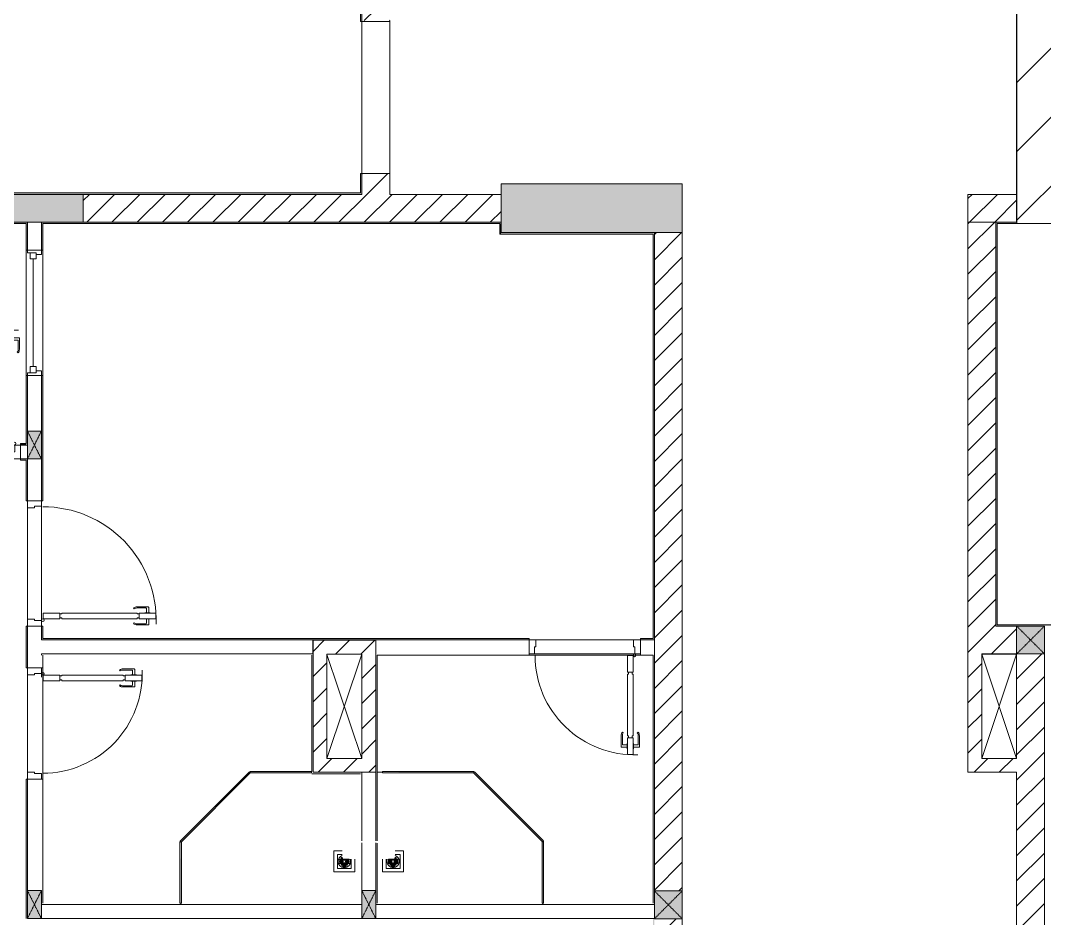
# Model space of a CAD drawing. Header units: millimetres. Extents: x 31157 to 224036, y 218 to 80529.
# Drawn here: x 208384 to 215734, y 64837 to 71285 of the extents above; entities that cross this region are included whole.
import ezdxf

# ---------------------------------------------------------------- set-up
doc = ezdxf.new("R2010")
doc.units = ezdxf.units.MM
doc.linetypes.add('IMPORT-Dash _2_', pattern=[6, 3, -3])
for name, color, linetype, lineweight in [('0-2', 170, 'Continuous', 9), ('A-DETL-GENF-6', 20, 'Continuous', 9), ('A-DETL-GENF-7', 170, 'Continuous', 9), ('A-DETL-THIN-3', 151, 'Continuous', 9), ('A-DOOR-2', 170, 'Continuous', 9), ('A-FLOR-1', 170, 'Continuous', 9), ('A-GLAZ-5', 170, 'Continuous', 9), ('A-GLAZ-CURT-3', 170, 'Continuous', 9), ('A-WALL-1', 170, 'Continuous', 9), ('A-WALL-PATT-3', 170, 'Continuous', 9), ('A_1404_dwg-1', 170, 'Continuous', 9), ('I-WALL', 170, 'Continuous', 9), ('I-WALL-1', 170, 'Continuous', 9), ('M-EQPM-4', 170, 'Continuous', 9), ('S-COLS-1', 170, 'Continuous', 9), ('S-COLS-2', 170, 'Continuous', 9), ('S-COLS-4', 170, 'Continuous', 9), ('S-COLS-9', 170, 'IMPORT-Dash _2_', 9), ('S-COLS-HDLN-2', 170, 'IMPORT-Dash _2_', 9)]:
    doc.layers.add(name, color=color, linetype=linetype, lineweight=lineweight)
pattern_1 = [(45, (0, 0), (-90.50967, 90.50967), [])]

# ---------------------------------------------------------------- blocks, each defined once
blk = doc.blocks.new('A_1404_dwg_NCV_TKTC_KET CAU_rvt-1-TKTC_MB HOÀN THIỆN SÀN TẦNG 3-4-4819833-KeyPlan-CH2-Tầng 1_ Tầng 2')
at = {"layer": 'S-COLS-1'}
for points in [[(115628.6, 69761.9), (116452.6, 69761.9), (116452.6, 70111.9), (115152.6, 70111.9), (115152.6, 69761.9)], [(111752.6, 69836.9), (112152.6, 69836.9), (112152.6, 70036.9), (111552.6, 70036.9), (111552.6, 69836.9)]]:
    blk.add_hatch(color=256, dxfattribs=at).paths.add_polyline_path(points)
at = {"layer": 'A-FLOR-1'}
for p, q in [((114352.4, 71277.4), (114352.4, 71285.3)), ((113802.1, 66835.3), (114252.1, 66835.3))]:
    blk.add_line(p, q, dxfattribs=at)
at = {"layer": 'A-FLOR-1', "flags": 128}
blk.add_lwpolyline([(118602.6, 65986.9), (118602.6, 66734.9), (118852.5, 66734.9)], dxfattribs=at)
at = {"layer": 'S-COLS-2'}
blk.add_line((112152.6, 69836.9), (112152.6, 70036.9), dxfattribs=at)
at = {"layer": 'S-COLS-2', "flags": 128}
blk.add_lwpolyline([(116252.6, 69761.9), (116452.6, 69761.9), (116452.6, 70111.9), (115152.6, 70111.9), (115152.6, 69836.9)], dxfattribs=at)
blk = doc.blocks.new('A_1404_dwg_DOOR_CW_01 CANH MO-PANEL KINH - DIW_01-900x2200-CỬA GỖ VÂN LAMINATE-553375-TKTC_MB HOÀN THIỆN SÀN TẦNG 3-4-4819841-KeyPlan-CH2-Tầng 1_ Tầng 2')
at = {"layer": 'A-DETL-GENF-7'}
for p, q in [((49657.6, 40207.4), (49618.6, 40207.4)), ((49701.6, 40207.4), (49740.6, 40207.4)), ((49614.6, 40123.9), (49614.6, 40203.4)), ((49622.6, 40186.4), (49622.6, 40123.9)), ((49657.6, 40190.4), (49626.6, 40190.4)), ((49701.6, 40190.4), (49732.6, 40190.4)), ((49736.6, 40186.4), (49736.6, 40123.9)), ((49744.6, 40123.9), (49744.6, 40203.4)), ((49622.7, 40098.1), (49629.3, 40102.7)), ((49736.4, 40098.1), (49729.9, 40102.7))]:
    blk.add_line(p, q, dxfattribs=at)
at = {"layer": 'A-DETL-GENF-7', "flags": 128}
for points in [[(49657.6, 40179.2), (49659.6, 40179.2), (49659.6, 40218.7), (49657.6, 40218.7)], [(49699.6, 40258.9), (49659.6, 40258.9), (49659.6, 40138.9), (49699.6, 40138.9)], [(49701.6, 40179.2), (49699.6, 40179.2), (49699.6, 40218.7), (49701.6, 40218.7)], [(49665.6, 39582.9), (49659.6, 39582.9), (49659.6, 40124.9), (49665.6, 40124.9), (49665.6, 40138.9), (49693.6, 40138.9), (49693.6, 40124.9), (49699.6, 40124.9), (49699.6, 39582.9), (49693.6, 39582.9), (49693.6, 39568.9), (49665.6, 39568.9)], [(49659.6, 39568.9), (49699.6, 39568.9), (49699.6, 39448.9), (49659.6, 39448.9)]]:
    blk.add_lwpolyline(points, close=True, dxfattribs=at)
at = {"layer": 'A-DETL-GENF-7'}
blk.add_circle((49709.6, 39446.9), 10, dxfattribs=at)
for centre, radius, start, end in [((49709.6, 39446.9), 814, 88, 180), ((49618.6, 40203.4), 4, 90, 180), ((49740.6, 40203.4), 4, 0, 90), ((49626.6, 40186.4), 4, 90, 180), ((49732.6, 40186.4), 4, 0, 90), ((49659.6, 40123.9), 45, 180, 215), ((49659.6, 40123.9), 37, 180, 215), ((49699.6, 40123.9), 37, 325, 0), ((49699.6, 40123.9), 45, 325, 0)]:
    blk.add_arc(centre, radius, start, end, dxfattribs=at)
at = {"layer": 'A-DOOR-2'}
blk.add_line((49709.6, 39436.9), (49684.6, 39436.9), dxfattribs=at)
at = {"layer": 'A-DOOR-2', "flags": 128}
for points in [[(48852.6, 39336.9), (48852.6, 39436.9), (48892.6, 39436.9), (48892.6, 39386.9), (48902.6, 39386.9), (48902.6, 39336.9)], [(49702.6, 39336.9), (49702.6, 39386.9), (49712.6, 39386.9), (49712.6, 39436.9), (49752.6, 39436.9), (49752.6, 39336.9)]]:
    blk.add_lwpolyline(points, close=True, dxfattribs=at)
blk = doc.blocks.new('A_1404_dwg_DOOR_CW_01 CANH MO-PANEL KINH - DIG_02-800x2200-CỬA NHÔM KÍNH-V57-TKTC_MB HOÀN THIỆN SÀN TẦNG 3-4-4819848-KeyPlan-CH2-Tầng 1_ Tầng 2')
at = {"layer": 'A-DETL-GENF-7'}
for p, q in [((112413.8, 58419.2), (112418.3, 58412.6)), ((112439.6, 58427.3), (112519.1, 58427.3)), ((112502.1, 58419.3), (112439.6, 58419.3)), ((112506.1, 58384.3), (112506.1, 58415.3)), ((112523.1, 58384.3), (112523.1, 58423.3)), ((112413.8, 58305.4), (112418.3, 58312)), ((112502.1, 58305.3), (112439.6, 58305.3)), ((112439.6, 58297.3), (112519.1, 58297.3)), ((112506.1, 58340.3), (112506.1, 58309.3)), ((112523.1, 58340.3), (112523.1, 58301.3))]:
    blk.add_line(p, q, dxfattribs=at)
at = {"layer": 'A-DETL-GENF-7', "flags": 128}
for points in [[(111984.6, 58342.3), (111984.6, 58382.3), (111864.6, 58382.3), (111864.6, 58342.3)], [(111998.6, 58348.3), (111998.6, 58342.3), (112440.6, 58342.3), (112440.6, 58348.3), (112454.6, 58348.3), (112454.6, 58376.3), (112440.6, 58376.3), (112440.6, 58382.3), (111998.6, 58382.3), (111998.6, 58376.3), (111984.6, 58376.3), (111984.6, 58348.3)], [(112574.6, 58382.3), (112574.6, 58342.3), (112454.6, 58342.3), (112454.6, 58382.3)], [(112494.8, 58384.3), (112494.8, 58382.3), (112534.3, 58382.3), (112534.3, 58384.3)], [(112494.8, 58340.3), (112494.8, 58342.3), (112534.3, 58342.3), (112534.3, 58340.3)]]:
    blk.add_lwpolyline(points, close=True, dxfattribs=at)
at = {"layer": 'A-DETL-GENF-7'}
blk.add_circle((111862.6, 58392.3), 10, dxfattribs=at)
for centre, radius, start, end in [((111862.6, 58392.3), 714, 270, 2), ((112439.6, 58382.3), 45, 90, 125), ((112439.6, 58382.3), 37, 90, 125), ((112502.1, 58415.3), 4, 0, 90), ((112519.1, 58423.3), 4, 0, 90), ((112439.6, 58342.3), 45, 235, 270), ((112439.6, 58342.3), 37, 235, 270), ((112502.1, 58309.3), 4, 270, 0), ((112519.1, 58301.3), 4, 270, 0)]:
    blk.add_arc(centre, radius, start, end, dxfattribs=at)
at = {"layer": 'A-DOOR-2'}
blk.add_line((111852.6, 58392.3), (111852.6, 58367.3), dxfattribs=at)
at = {"layer": 'A-DOOR-2', "flags": 128}
for points in [[(111752.6, 58435.3), (111752.6, 58385.3), (111802.6, 58385.3), (111802.6, 58395.3), (111852.6, 58395.3), (111852.6, 58435.3)], [(111752.6, 57685.3), (111752.6, 57635.3), (111852.6, 57635.3), (111852.6, 57675.3), (111802.6, 57675.3), (111802.6, 57685.3)]]:
    blk.add_lwpolyline(points, close=True, dxfattribs=at)
blk = doc.blocks.new('A_1404_dwg_M_Fixed - 900 x 1400-901190-TKTC_MB HOÀN THIỆN SÀN TẦNG 3-4-4819850-KeyPlan-CH2-Tầng 1_ Tầng 2')
at = {"layer": 'A-GLAZ-5'}
blk.add_line((111793.6, 60597.9), (111793.6, 61371.9), dxfattribs=at)
at = {"layer": 'A-GLAZ-5', "flags": 128}
for points in [[(111771.6, 61415.9), (111771.6, 61371.9), (111815.6, 61371.9), (111815.6, 61415.9), (111752.6, 61415.9), (111752.6, 61433.8)], [(111815.6, 61402.9), (111852.6, 61402.9), (111852.6, 61434.9)], [(111752.6, 60534.9), (111752.6, 60553.9), (111815.6, 60553.9), (111815.6, 60597.9), (111771.6, 60597.9), (111771.6, 60553.9)], [(111815.6, 60566.9), (111852.6, 60566.9), (111852.6, 60534.9)]]:
    blk.add_lwpolyline(points, dxfattribs=at)
blk = doc.blocks.new('A_1404_dwg_THU NUOC - THU NUOC-V86-TKTC_MB HOÀN THIỆN SÀN TẦNG 3-4-4819887-KeyPlan-CH2-Tầng 1_ Tầng 2')
at = {"layer": 'M-EQPM-4'}
for p, q in [((114007.4, 65274.6), (114014.5, 65274.6)), ((114017, 65268.6), (114007.4, 65268.6)), ((113995.1, 65262.1), (114059.3, 65262.1)), ((114059.3, 65256.1), (113995.1, 65256.1)), ((113995.1, 65237.7), (114059.3, 65237.7)), ((114059.3, 65231.7), (113995.1, 65231.7)), ((114007.4, 65225.2), (114046.9, 65225.2)), ((114046.9, 65219.2), (114007.4, 65219.2)), ((114017.3, 65212.9), (114036.9, 65212.9)), ((114036.9, 65206.9), (114017.3, 65206.9))]:
    blk.add_line(p, q, dxfattribs=at)
at = {"layer": 'M-EQPM-4', "flags": 128}
for points in [[(114102.1, 65262.4), (114102.1, 65171.9), (113952.1, 65171.9), (113952.1, 65321.9), (114012.6, 65321.9)], [(114012.6, 65296.9), (113977.1, 65296.9), (113977.1, 65196.9), (114077.1, 65196.9), (114077.1, 65262.4)], [(113995.1, 65249.7), (114019.1, 65249.7), (114019.1, 65243.7), (113995.1, 65243.7)], [(114059.3, 65243.7), (114035.1, 65243.7), (114035.1, 65249.7), (114059.3, 65249.7)]]:
    blk.add_lwpolyline(points, dxfattribs=at)
at = {"layer": 'M-EQPM-4'}
for centre, radius, start, end in [((114027.1, 65246.9), 45, 109.05182, 180), ((114027.1, 65246.9), 45, 109.05182, 180), ((114007.4, 65271.6), 3, 90, 270), ((114027.1, 65246.9), 45, 180, 360), ((114027.1, 65246.9), 45, 180, 360), ((113995.1, 65259.1), 3, 90, 270), ((113995.1, 65246.7), 3, 90, 270), ((113995.1, 65234.7), 3, 90, 270), ((114007.4, 65222.2), 3, 90, 270), ((114017.3, 65209.9), 3, 90, 270), ((114036.9, 65209.9), 3, 270, 90), ((114046.9, 65222.2), 3, 270, 90), ((114059.3, 65259.1), 3, 270, 90), ((114059.3, 65246.7), 3, 270, 90), ((114059.3, 65234.7), 3, 270, 90), ((114027.1, 65246.9), 45, 0, 20.24068), ((114027.1, 65246.9), 45, 0, 20.24068)]:
    blk.add_arc(centre, radius, start, end, dxfattribs=at)
blk = doc.blocks.new('A_1404_dwg_THU NUOC - THU NUOC-V87-TKTC_MB HOÀN THIỆN SÀN TẦNG 3-4-4819888-KeyPlan-CH2-Tầng 1_ Tầng 2')
at = {"layer": 'M-EQPM-4'}
for p, q in [((114396.9, 65268.6), (114388.1, 65268.6)), ((114390.6, 65274.6), (114396.9, 65274.6)), ((114345, 65262.1), (114409.2, 65262.1)), ((114409.2, 65256.1), (114345, 65256.1)), ((114345, 65237.7), (114409.2, 65237.7)), ((114409.2, 65231.7), (114345, 65231.7)), ((114357.4, 65225.2), (114396.9, 65225.2)), ((114396.9, 65219.2), (114357.4, 65219.2)), ((114367.3, 65212.9), (114386.9, 65212.9)), ((114386.9, 65206.9), (114367.3, 65206.9))]:
    blk.add_line(p, q, dxfattribs=at)
at = {"layer": 'M-EQPM-4', "flags": 128}
for points in [[(114302.1, 65262.4), (114302.1, 65171.9), (114452.1, 65171.9), (114452.1, 65321.9), (114392.6, 65321.9)], [(114327.1, 65262.4), (114327.1, 65196.9), (114427.1, 65196.9), (114427.1, 65296.9), (114392.6, 65296.9)], [(114345, 65249.7), (114369.1, 65249.7), (114369.1, 65243.7), (114345, 65243.7)], [(114409.2, 65243.7), (114385.1, 65243.7), (114385.1, 65249.7), (114409.2, 65249.7)]]:
    blk.add_lwpolyline(points, dxfattribs=at)
at = {"layer": 'M-EQPM-4'}
for centre, radius, start, end in [((114377.1, 65246.9), 45, 0, 69.76837), ((114377.1, 65246.9), 45, 0, 69.76837), ((114396.9, 65271.6), 3, 270, 90), ((114377.1, 65246.9), 45, 159.75932, 180), ((114377.1, 65246.9), 45, 159.75932, 180), ((114377.1, 65246.9), 45, 180, 0), ((114377.1, 65246.9), 45, 180, 0), ((114345, 65259.1), 3, 90, 270), ((114345, 65246.7), 3, 90, 270), ((114345, 65234.7), 3, 90, 270), ((114357.4, 65222.2), 3, 90, 270), ((114367.3, 65209.9), 3, 90, 270), ((114386.9, 65209.9), 3, 270, 90), ((114396.9, 65222.2), 3, 270, 90), ((114409.2, 65259.1), 3, 270, 90), ((114409.2, 65246.7), 3, 270, 90), ((114409.2, 65234.7), 3, 270, 90)]:
    blk.add_arc(centre, radius, start, end, dxfattribs=at)
blk = doc.blocks.new('A_1404_dwg_System Panel - Glazed-901207-TKTC_MB HOÀN THIỆN SÀN TẦNG 3-4-4819890-KeyPlan-CH2-Tầng 1_ Tầng 2')
at = {"layer": 'A-GLAZ-CURT-3'}
blk.add_hatch(color=256, dxfattribs=at).paths.add_polyline_path([(115456.1, 64947.3), (115457.6, 64947.3), (115452.6, 65391.6), (115447.6, 65388), (115447.6, 64947.3)])
blk.add_line((115457.6, 64947.3), (115457.6, 65391.6), dxfattribs=at)
at = {"layer": 'A-GLAZ-CURT-3', "flags": 128}
blk.add_lwpolyline([(115447.6, 65389.5), (115447.6, 64947.3), (115457.6, 64947.3)], dxfattribs=at)
blk = doc.blocks.new('A_1404_dwg_System Panel - Glazed-579379-TKTC_MB HOÀN THIỆN SÀN TẦNG 3-4-4819872-KeyPlan-CH2-Tầng 1_ Tầng 2')
at = {"layer": 'A-GLAZ-CURT-3'}
blk.add_hatch(color=256, dxfattribs=at).paths.add_polyline_path([(65007.7, 32037.6), (65500, 32536.9), (65496.5, 32540.5), (65004.2, 32041.1)])
blk.add_line((65496.5, 32540.5), (65000.7, 32044.7), dxfattribs=at)
at = {"layer": 'A-GLAZ-CURT-3', "flags": 128}
blk.add_lwpolyline([(65009.2, 32039.1), (65503.5, 32533.4), (65496.5, 32540.5)], dxfattribs=at)
blk = doc.blocks.new('A_1404_dwg_System Panel - Glazed-901208-TKTC_MB HOÀN THIỆN SÀN TẦNG 3-4-4819891-KeyPlan-CH2-Tầng 1_ Tầng 2')
at = {"layer": 'A-GLAZ-CURT-3'}
blk.add_hatch(color=256, dxfattribs=at).paths.add_polyline_path([(114953.2, 65882.4), (114956.8, 65887.4), (114953.2, 65892.4), (114302.1, 65886.9), (114302.1, 65882.4)])
at = {"layer": 'A-GLAZ-CURT-3', "flags": 128}
blk.add_lwpolyline([(114956.8, 65892.4), (114302.1, 65892.4), (114302.1, 65882.4), (114956.8, 65882.4)], close=True, dxfattribs=at)
blk = doc.blocks.new('A_1404_dwg_System Panel - Glazed-901209-TKTC_MB HOÀN THIỆN SÀN TẦNG 3-4-4819892-KeyPlan-CH2-Tầng 1_ Tầng 2')
at = {"layer": 'A-GLAZ-CURT-3'}
blk.add_hatch(color=256, dxfattribs=at).paths.add_polyline_path([(112848.6, 64947.3), (112857.1, 64947.3), (112852.1, 65389.3), (112847.1, 65389.3), (112847.1, 64947.3)])
blk.add_line((112857.1, 64947.3), (112857.1, 65387.2), dxfattribs=at)
at = {"layer": 'A-GLAZ-CURT-3', "flags": 128}
blk.add_lwpolyline([(112847.1, 65389.3), (112847.1, 64947.3), (112857.1, 64947.3)], dxfattribs=at)
blk = doc.blocks.new('A_1404_dwg_System Panel - Glazed-579637-TKTC_MB HOÀN THIỆN SÀN TẦNG 3-4-4819875-KeyPlan-CH2-Tầng 1_ Tầng 2')
at = {"layer": 'A-GLAZ-CURT-3'}
blk.add_hatch(color=256, dxfattribs=at).paths.add_polyline_path([(65498.8, 29933), (65502.3, 29943.6), (65004.2, 30434.6), (65002.6, 30429.1), (65009.2, 30422.5)])
blk.add_line((65505.8, 29940), (65009.2, 30436.7), dxfattribs=at)
at = {"layer": 'A-GLAZ-CURT-3', "flags": 128}
blk.add_lwpolyline([(65000.7, 30431.1), (65498.8, 29933), (65505.8, 29940)], dxfattribs=at)
blk = doc.blocks.new('A_1404_dwg_System Panel - Glazed-901201-TKTC_MB HOÀN THIỆN SÀN TẦNG 3-4-4819876-KeyPlan-CH2-Tầng 1_ Tầng 2')
at = {"layer": 'A-GLAZ-CURT-3'}
blk.add_hatch(color=256, dxfattribs=at).paths.add_polyline_path([(65000.7, 30434.6), (65009.2, 30438.1), (65009.2, 30876.9), (64999.2, 30876.9), (64999.2, 30434.6)])
at = {"layer": 'A-GLAZ-CURT-3', "flags": 128}
blk.add_lwpolyline([(65009.2, 30434.6), (65009.2, 30876.9), (64999.2, 30876.9), (64999.2, 30434.6)], close=True, dxfattribs=at)
blk = doc.blocks.new('A_1404_dwg_G1_SOF - BO TRU - 100x200-745959-TKTC_MB HOÀN THIỆN SÀN TẦNG 3-4-4819847-KeyPlan-CH2-Tầng 1_ Tầng 2')
at = {"layer": 'S-COLS-1'}
blk.add_hatch(color=256, dxfattribs=at).paths.add_polyline_path([(111052.6, 40036.9), (111052.6, 40236.9), (110952.6, 40236.9), (110952.6, 40036.9)])
at = {"layer": 'S-COLS-1', "flags": 128}
blk.add_lwpolyline([(110952.6, 40036.9), (111052.6, 40036.9), (111052.6, 40236.9), (110952.6, 40236.9)], close=True, dxfattribs=at)
at = {"layer": 'S-COLS-HDLN-2'}
for p, q in [((110952.6, 40036.9), (111052.6, 40236.9)), ((111052.6, 40036.9), (110952.6, 40236.9))]:
    blk.add_line(p, q, dxfattribs=at)
blk = doc.blocks.new('A_1404_dwg_DOOR_CW_01 CANH MO-PANEL KINH - DIG_01-900x2200-CỬA NHÔM KÍNH-901215-TKTC_MB HOÀN THIỆN SÀN TẦNG 3-4-4819898-KeyPlan-CH2-Tầng 1_ Tầng 2')
at = {"layer": 'A-DETL-GENF-7'}
for p, q in [((37864.6, 68823.9), (37864.6, 68903.4)), ((37907.6, 68907.4), (37868.6, 68907.4)), ((37872.6, 68886.4), (37872.6, 68823.9)), ((37907.6, 68890.4), (37876.6, 68890.4)), ((37951.6, 68907.4), (37990.6, 68907.4)), ((37951.6, 68890.4), (37982.6, 68890.4)), ((37986.6, 68886.4), (37986.6, 68823.9)), ((37994.6, 68823.9), (37994.6, 68903.4)), ((37872.7, 68798.1), (37879.3, 68802.7)), ((37986.4, 68798.1), (37979.9, 68802.7))]:
    blk.add_line(p, q, dxfattribs=at)
at = {"layer": 'A-DETL-GENF-7', "flags": 128}
for points in [[(37949.6, 68958.9), (37909.6, 68958.9), (37909.6, 68838.9), (37949.6, 68838.9)], [(37907.6, 68879.2), (37909.6, 68879.2), (37909.6, 68918.7), (37907.6, 68918.7)], [(37951.6, 68879.2), (37949.6, 68879.2), (37949.6, 68918.7), (37951.6, 68918.7)], [(37915.6, 68282.9), (37909.6, 68282.9), (37909.6, 68824.9), (37915.6, 68824.9), (37915.6, 68838.9), (37943.6, 68838.9), (37943.6, 68824.9), (37949.6, 68824.9), (37949.6, 68282.9), (37943.6, 68282.9), (37943.6, 68268.9), (37915.6, 68268.9)], [(37909.6, 68268.9), (37949.6, 68268.9), (37949.6, 68148.9), (37909.6, 68148.9)]]:
    blk.add_lwpolyline(points, close=True, dxfattribs=at)
at = {"layer": 'A-DETL-GENF-7'}
blk.add_circle((37959.6, 68146.9), 10, dxfattribs=at)
for centre, radius, start, end in [((37959.6, 68146.9), 814, 88, 180), ((37868.6, 68903.4), 4, 90, 180), ((37876.6, 68886.4), 4, 90, 180), ((37982.6, 68886.4), 4, 0, 90), ((37990.6, 68903.4), 4, 0, 90), ((37909.6, 68823.9), 45, 180, 215), ((37909.6, 68823.9), 37, 180, 215), ((37949.6, 68823.9), 37, 325, 0), ((37949.6, 68823.9), 45, 325, 0)]:
    blk.add_arc(centre, radius, start, end, dxfattribs=at)
at = {"layer": 'A-DOOR-2'}
blk.add_line((37959.6, 68136.9), (37934.6, 68136.9), dxfattribs=at)
at = {"layer": 'A-DOOR-2', "flags": 128}
for points in [[(37102.6, 68036.9), (37102.6, 68136.9), (37142.6, 68136.9), (37142.6, 68086.9), (37152.6, 68086.9), (37152.6, 68036.9)], [(37952.6, 68036.9), (37952.6, 68086.9), (37962.6, 68086.9), (37962.6, 68136.9), (38002.6, 68136.9), (38002.6, 68036.9)]]:
    blk.add_lwpolyline(points, close=True, dxfattribs=at)
blk = doc.blocks.new('A_1404_dwg_NCV_TKTC_TANG 3 - 4_rvt-1-TKTC_MB HOÀN THIỆN SÀN TẦNG 3-4-4819943-KeyPlan-CH2-Tầng 1_ Tầng 2')
at = {"layer": 'A-WALL-PATT-3'}
h = blk.add_hatch(color=256, dxfattribs=at)
h.paths.add_polyline_path([(114142.6, 70036.9), (114152.6, 70036.9), (114152.6, 70187.4), (114142.6, 70187.4), (114142.6, 70046.9)])
h.paths.add_polyline_path([(114142.6, 71277.4), (114152.6, 71277.4), (114152.6, 73236.9), (114142.6, 73236.9), (114142.6, 71285.3)])
for points in [[(110342.6, 70036.9), (114142.6, 70036.9), (114142.6, 70046.9), (108162.6, 70046.9), (108162.6, 70036.9), (109765.5, 70036.9)], [(109765.5, 69826.9), (111752.6, 69826.9), (111752.6, 69836.9), (108152.6, 69836.9), (108152.6, 69826.9), (108162.6, 69826.9)], [(114352.6, 69826.9), (115152.6, 69826.9), (115152.6, 69836.9), (111852.6, 69836.9), (111852.6, 69826.9), (114152.6, 69826.9)], [(115142.6, 69751.9), (115152.6, 69751.9), (115152.6, 69826.9), (115142.6, 69826.9), (115142.6, 69761.9)], [(118702.6, 66946.9), (118712.6, 66946.9), (118712.6, 69836.9), (118702.6, 69836.9), (118702.6, 69658.9)], [(118852.5, 69826.9), (118852.9, 69826.9), (118852.5, 69836.9), (118712.6, 69836.9), (118712.6, 69826.9)], [(116242.6, 69751.9), (116242.6, 69761.9), (115152.6, 69761.9), (115152.6, 69751.9), (115628.6, 69751.9)], [(116242.6, 66846.9), (116252.6, 66846.9), (116252.6, 69761.9), (116242.6, 69761.9), (116242.6, 69658.9)], [(111742.6, 68236.9), (111742.6, 68246.9), (111702.6, 68246.9), (111702.6, 68236.9)]]:
    blk.add_hatch(color=256, dxfattribs=at).paths.add_polyline_path(points)
h = blk.add_hatch(color=256, dxfattribs=at)
h.paths.add_polyline_path([(111752.6, 68236.9), (111752.5, 68737), (111742.6, 68737), (111742.6, 68236.9), (111752.5, 68236.9)])
h.paths.add_polyline_path([(111752.6, 69637), (111752.6, 69826.9), (111742.6, 69826.9), (111742.6, 69637), (111752.5, 69637)])
h = blk.add_hatch(color=256, dxfattribs=at)
h.paths.add_polyline_path([(111852.6, 66846.9), (111862.6, 66846.9), (111862.6, 66937), (111852.6, 66937)])
h.paths.add_polyline_path([(111852.6, 67837), (111862.6, 67837), (111862.6, 68737), (111852.6, 68737), (111852.6, 68136.9)])
h.paths.add_polyline_path([(111852.6, 69637), (111862.6, 69637), (111862.6, 69826.9), (111852.6, 69826.9), (111852.6, 69658.9)])
h = blk.add_hatch(color=256, dxfattribs=at)
h.paths.add_polyline_path([(111742.6, 68127), (111742.6, 68137), (111702.6, 68136.8), (111702.6, 68127)])
h.paths.add_polyline_path([(110802.6, 68127), (110802.6, 68137), (110752.6, 68134.5), (110752.6, 68127)])
h = blk.add_hatch(color=256, dxfattribs=at)
h.paths.add_polyline_path([(111752.5, 64836.9), (111752.5, 65837.4), (111742.6, 65837.4), (111742.6, 64836.9), (111752.2, 64836.9)])
h.paths.add_polyline_path([(111742.6, 66637.4), (111752.6, 66637.4), (111752.5, 66937), (111742.6, 66937)])
h.paths.add_polyline_path([(111752.6, 67837), (111752.5, 68137), (111742.6, 68136.9), (111742.6, 67837), (111752.5, 67837)])
h = blk.add_hatch(color=256, dxfattribs=at)
h.paths.add_polyline_path([(122752.6, 66936.9), (122752.6, 66946.9), (119952.6, 66946.9), (119952.6, 66936.9), (121491.6, 66936.9)])
h.paths.add_polyline_path([(119052.5, 66936.9), (119152.6, 66936.9), (119152.6, 66946.9), (118702.6, 66946.9), (118702.6, 66936.9), (118852.5, 66936.9)])
h = blk.add_hatch(color=256, dxfattribs=at)
h.paths.add_polyline_path([(116242.6, 66836.9), (116252.6, 66836.9), (116252.6, 66846.9), (116152.6, 66846.9), (116152.6, 66836.9)])
h.paths.add_polyline_path([(111862.6, 66836.9), (115352.6, 66836.9), (115352.6, 66846.9), (111852.6, 66846.9), (111852.6, 66836.9)])
h = blk.add_hatch(color=256, dxfattribs=at)
h.paths.add_polyline_path([(116252.6, 61911.9), (116252.6, 61989.4), (116242.6, 61989.4), (116242.6, 61911.9)])
h.paths.add_polyline_path([(116244, 63079.4), (116252.6, 63079.4), (116252.6, 64836.9), (116242.6, 64835.3), (116242.6, 63079.4)])
at = {"layer": 'A-FLOR-1'}
for p, q in [((114152.4, 71277.4), (114152.4, 70187.4)), ((118852.6, 71277.4), (118852.6, 70187.4)), ((111752.6, 66987), (111752.6, 67787)), ((111852.6, 67797), (111852.6, 66977)), ((116102.6, 66837), (115402.6, 66837)), ((115402.6, 66836.9), (116102.6, 66836.9)), ((113802.6, 66726.9), (113802.6, 66736.9)), ((115392.6, 66737), (116112.6, 66737)), ((111752.6, 65887.4), (111752.6, 66587.4)), ((114152.6, 65886.9), (114142.6, 65886.9)), ((114262.6, 65886.9), (114302.1, 65886.9)), ((112852.6, 64936.9), (112852.6, 64947.3)), ((115452.6, 64947.3), (115452.6, 64936.9))]:
    blk.add_line(p, q, dxfattribs=at)
at = {"layer": 'A-FLOR-1', "flags": 128}
blk.add_lwpolyline([(114352.4, 71277.4), (114352.4, 70187.4), (114152.6, 70187.4), (114152.6, 71277.4)], close=True, dxfattribs=at)
at = {"layer": 'A-WALL-1'}
for p, q in [((111752.6, 69826.9), (111752.6, 69637)), ((111852.6, 69637), (111852.6, 69826.9)), ((111752.6, 69637), (111852.6, 69637)), ((111852.6, 68737), (111752.6, 68737)), ((111752.6, 68737), (111752.6, 68336.9)), ((111852.6, 68336.9), (111852.6, 68737)), ((111702.6, 68136.9), (111742.6, 68136.9)), ((111852.6, 67837), (111852.6, 68136.9)), ((111752.6, 66987), (111752.6, 67787)), ((111852.6, 67797), (111852.6, 66977)), ((111852.6, 66846.9), (111852.6, 66937)), ((115352.6, 66836.9), (114252.1, 66836.9)), ((115352.6, 66736.9), (115352.6, 66836.9)), ((115402.6, 66836.9), (116102.6, 66836.9)), ((116152.6, 66836.9), (116152.6, 66736.9)), ((116252.6, 66836.9), (116152.6, 66836.9)), ((116252.6, 66736.9), (116252.6, 66836.9)), ((111752.6, 65887.4), (111752.6, 66587.4)), ((114152.6, 65379.4), (114152.6, 65036.9)), ((114252.6, 65036.9), (114252.6, 65379.4)), ((114152.6, 64936.9), (111852.6, 64936.9)), ((116252.6, 64936.9), (114252.6, 64936.9)), ((116252.6, 64836.9), (116252.6, 64936.9)), ((111852.5, 64836.9), (114152.6, 64836.9)), ((114252.6, 64836.9), (116252.6, 64836.9))]:
    blk.add_line(p, q, dxfattribs=at)
at = {"layer": 'A-WALL-1', "flags": 128}
for points in [[(111852.6, 69826.9), (111852.6, 69836.9), (111752.6, 69836.9), (111752.6, 69826.9)], [(111752.6, 68236.9), (111702.6, 68236.9), (111702.6, 68136.9)], [(111742.6, 68136.9), (111752.6, 68136.9), (111752.6, 67837), (111852.6, 67837)], [(111852.6, 66937), (111752.6, 66937), (111752.6, 66637.4), (111852.6, 66637.4)], [(111852.6, 66726.9), (111852.6, 66736.9), (113802.1, 66736.9), (113802.1, 66836.9), (111852.6, 66836.9), (111852.6, 66846.9)], [(114252.1, 66836.9), (114252.1, 66736.9), (114252.6, 66736.9)], [(114252.6, 65395.6), (114252.6, 65886.9), (114152.6, 65886.9), (114152.6, 65395.6)], [(111852.6, 65837.4), (111752.6, 65837.4), (111752.6, 65036.9)]]:
    blk.add_lwpolyline(points, dxfattribs=at)
at = {"layer": 'I-WALL'}
for p, q in [((111752.6, 69637), (111752.6, 69826.9)), ((111852.6, 69826.9), (111852.6, 69637)), ((111742.6, 68737), (111742.6, 69637)), ((111862.6, 69637), (111862.6, 68737)), ((111752.6, 68336.9), (111752.6, 68737)), ((111852.6, 68737), (111852.6, 68336.9)), ((111742.6, 68137), (111702.6, 68137)), ((111852.6, 68136.9), (111852.6, 67837)), ((111852.6, 66937), (111852.6, 66846.9)), ((114252.1, 66836.9), (115352.6, 66836.9)), ((116152.6, 66836.9), (116252.6, 66836.9)), ((116152.6, 66726.9), (115352.6, 66726.9)), ((111862.6, 66637.4), (111862.6, 65837.4))]:
    blk.add_line(p, q, dxfattribs=at)
at = {"layer": 'I-WALL-1'}
for p, q in [((111752.6, 68137), (111742.6, 68137)), ((118852.5, 66936.9), (119052.5, 66936.9)), ((113792.6, 66726.9), (113792.6, 65892.4)), ((113792.6, 65876.9), (114142.6, 65876.9)), ((114252.6, 65379.4), (114252.6, 65036.9)), ((114262.6, 64946.9), (114262.6, 65378.9)), ((116252.6, 64936.9), (116252.6, 65035.3)), ((111852.6, 64936.9), (111862.6, 64936.9)), ((114252.6, 64936.9), (114262.6, 64936.9)), ((116242.6, 64936.9), (116252.6, 64936.9)), ((116252.6, 64836.9), (116242.6, 64836.9))]:
    blk.add_line(p, q, dxfattribs=at)
at = {"layer": 'I-WALL-1', "flags": 128}
for points in [[(114142.6, 73226.9), (114142.6, 71277.4), (114152.6, 71277.4), (114152.6, 73236.9), (114142.6, 73236.9)], [(111752.6, 69826.9), (111752.6, 69836.9), (108152.6, 69836.9), (108152.6, 69826.9), (108152.6, 69761.9), (107652.6, 69761.9), (107652.6, 69751.9), (108152.6, 69751.9), (108162.6, 69751.9), (108162.6, 69826.9), (111742.6, 69826.9), (111742.6, 69637), (111752.6, 69637)], [(116252.6, 66836.9), (116252.6, 66846.9), (116252.6, 69761.9), (116242.6, 69761.9), (115152.6, 69761.9), (115152.6, 69826.9), (115152.6, 69836.9), (111852.6, 69836.9), (111852.6, 69826.9)], [(111852.6, 69637), (111862.6, 69637), (111862.6, 69826.9), (115142.6, 69826.9), (115142.6, 69751.9), (115152.6, 69751.9), (116242.6, 69751.9), (116242.6, 66846.9), (116152.6, 66846.9), (116152.6, 66836.9)], [(118852.5, 69836.9), (118712.6, 69836.9), (118702.6, 69836.9), (118702.6, 66946.9), (118702.6, 66936.9), (118852.5, 66936.9)], [(119152.6, 66936.9), (119152.6, 66946.9), (118712.6, 66946.9), (118712.6, 69826.9), (118852.9, 69826.9)], [(111752.6, 68737), (111742.6, 68737), (111742.6, 68246.9), (111702.6, 68246.9), (111702.6, 68236.9), (111742.6, 68236.9), (111752.6, 68236.9)], [(111852.6, 67837), (111862.6, 67837), (111862.6, 68737), (111852.6, 68737)], [(111702.6, 68137), (111702.6, 68127), (111742.6, 68127), (111742.6, 67837), (111752.6, 67837), (111752.6, 68136.9)], [(115352.6, 66836.9), (115352.6, 66846.9), (111862.6, 66846.9), (111862.6, 66937), (111852.6, 66937)], [(111852.6, 66846.9), (111852.6, 66836.9), (114252.1, 66836.9)], [(111852.6, 66637.4), (111862.6, 66637.4), (111862.6, 66726.9)], [(114142.6, 65886.9), (113802.6, 65886.9), (113802.6, 66726.9)], [(114252.6, 66736.9), (114252.6, 66726.9), (114252.6, 65395.6)], [(114262.6, 65395.9), (114262.6, 66726.9), (115352.6, 66726.9), (115352.6, 66736.9)], [(116152.6, 66736.9), (116152.6, 66726.9), (116242.6, 66726.9), (116242.6, 64946.9)], [(116252.6, 65035.3), (116252.6, 66726.9), (116252.6, 66736.9)], [(111752.6, 65036.9), (111752.6, 65837.4), (111742.6, 65837.4), (111742.6, 64836.9)], [(111862.6, 64946.9), (111862.6, 65837.4), (111852.6, 65837.4)]]:
    blk.add_lwpolyline(points, dxfattribs=at)
for points in [[(108162.6, 70046.9), (108162.6, 70111.9), (108162.6, 70121.9), (107452.6, 70121.9), (107442.6, 70121.9), (107442.6, 70046.9), (107362.6, 70046.9), (107362.6, 70362.4), (107352.6, 70362.4), (107352.6, 70046.9), (107352.6, 70036.9), (107452.6, 70036.9), (107452.6, 70046.9), (107452.6, 70111.9), (108152.6, 70111.9), (108152.6, 70036.9), (108162.6, 70036.9), (114142.6, 70036.9), (114152.6, 70036.9), (114152.6, 70187.4), (114142.6, 70187.4), (114142.6, 70046.9)], [(111752.6, 66637.4), (111752.6, 66937), (111742.6, 66937), (111742.6, 66637.4)]]:
    blk.add_lwpolyline(points, close=True, dxfattribs=at)
for name, p in [('A_1404_dwg_M_Fixed - 900 x 1400-901190-TKTC_MB HOÀN THIỆN SÀN TẦNG 3-4-4819850-KeyPlan-CH2-Tầng 1_ Tầng 2', (0, 8202.1)), ('A_1404_dwg_DOOR_CW_01 CANH MO-PANEL KINH - DIG_01-900x2200-CỬA NHÔM KÍNH-901215-TKTC_MB HOÀN THIỆN SÀN TẦNG 3-4-4819898-KeyPlan-CH2-Tầng 1_ Tầng 2', (73700, 100)), ('A_1404_dwg_DOOR_CW_01 CANH MO-PANEL KINH - DIG_02-800x2200-CỬA NHÔM KÍNH-V57-TKTC_MB HOÀN THIỆN SÀN TẦNG 3-4-4819848-KeyPlan-CH2-Tầng 1_ Tầng 2', (0, 8202.1)), ('A_1404_dwg_System Panel - Glazed-901208-TKTC_MB HOÀN THIỆN SÀN TẦNG 3-4-4819891-KeyPlan-CH2-Tầng 1_ Tầng 2', (0, 0)), ('A_1404_dwg_System Panel - Glazed-901209-TKTC_MB HOÀN THIỆN SÀN TẦNG 3-4-4819892-KeyPlan-CH2-Tầng 1_ Tầng 2', (0, 0)), ('A_1404_dwg_System Panel - Glazed-901207-TKTC_MB HOÀN THIỆN SÀN TẦNG 3-4-4819890-KeyPlan-CH2-Tầng 1_ Tầng 2', (0, 0)), ('A_1404_dwg_THU NUOC - THU NUOC-V86-TKTC_MB HOÀN THIỆN SÀN TẦNG 3-4-4819887-KeyPlan-CH2-Tầng 1_ Tầng 2', (0, 0)), ('A_1404_dwg_THU NUOC - THU NUOC-V87-TKTC_MB HOÀN THIỆN SÀN TẦNG 3-4-4819888-KeyPlan-CH2-Tầng 1_ Tầng 2', (0, 0))]:
    blk.add_blockref(name, p)
for name, p, rotation in [('A_1404_dwg_G1_SOF - BO TRU - 100x200-745959-TKTC_MB HOÀN THIỆN SÀN TẦNG 3-4-4819847-KeyPlan-CH2-Tầng 1_ Tầng 2', (222805.1, 108373.9), 180), ('A_1404_dwg_DOOR_CW_01 CANH MO-PANEL KINH - DIW_01-900x2200-CỬA GỖ VÂN LAMINATE-553375-TKTC_MB HOÀN THIỆN SÀN TẦNG 3-4-4819841-KeyPlan-CH2-Tầng 1_ Tầng 2', (72415.6, 116689.5), 270), ('A_1404_dwg_DOOR_CW_01 CANH MO-PANEL KINH - DIG_02-800x2200-CỬA NHÔM KÍNH-V57-TKTC_MB HOÀN THIỆN SÀN TẦNG 3-4-4819848-KeyPlan-CH2-Tầng 1_ Tầng 2', (57717.3, 178589.5), 270), ('A_1404_dwg_System Panel - Glazed-579637-TKTC_MB HOÀN THIỆN SÀN TẦNG 3-4-4819875-KeyPlan-CH2-Tầng 1_ Tầng 2', (82915.6, 130891.6), 269.9999999999999), ('A_1404_dwg_System Panel - Glazed-901201-TKTC_MB HOÀN THIỆN SÀN TẦNG 3-4-4819876-KeyPlan-CH2-Tầng 1_ Tầng 2', (82915.6, 130891.6), 270), ('A_1404_dwg_System Panel - Glazed-579379-TKTC_MB HOÀN THIỆN SÀN TẦNG 3-4-4819872-KeyPlan-CH2-Tầng 1_ Tầng 2', (82915.6, 130891.6), 269.9999999999999), ('A_1404_dwg_G1_SOF - BO TRU - 100x200-745959-TKTC_MB HOÀN THIỆN SÀN TẦNG 3-4-4819847-KeyPlan-CH2-Tầng 1_ Tầng 2', (222805.1, 105073.9), 180), ('A_1404_dwg_G1_SOF - BO TRU - 100x200-745959-TKTC_MB HOÀN THIỆN SÀN TẦNG 3-4-4819847-KeyPlan-CH2-Tầng 1_ Tầng 2', (225205.1, 105073.9), 180)]:
    blk.add_blockref(name, p, dxfattribs=dict(rotation=rotation))
blk = doc.blocks.new('A_1404_dwg_G1_SOF - BO TRU - 200x200-V46-TKTC_MB HOÀN THIỆN SÀN TẦNG 3-4-V95-KeyPlan-CH2-Tầng 1_ Tầng 2')
at = {"layer": 'S-COLS-4'}
blk.add_line((118852.5, 69836.9), (118852.5, 70036.9), dxfattribs=at)
blk = doc.blocks.new('A_1404_dwg_G1_SOF - BO TRU - 200x200-V45-TKTC_MB HOÀN THIỆN SÀN TẦNG 3-4-4820025-KeyPlan-CH2-Tầng 1_ Tầng 2')
at = {"layer": 'S-COLS-9'}
blk.add_hatch(color=256, dxfattribs=at).paths.add_polyline_path([(119052.6, 33636.9), (119052.6, 33836.9), (118852.6, 33836.9), (118852.6, 33636.9)])
at = {"layer": 'S-COLS-4', "flags": 128}
blk.add_lwpolyline([(119052.6, 33836.9), (119052.6, 33636.9), (118852.6, 33636.9), (118852.6, 33836.9)], dxfattribs=at)
at = {"layer": 'S-COLS-HDLN-2'}
for p, q in [((118852.6, 33836.9), (119052.6, 33636.9)), ((119052.6, 33836.9), (118852.6, 33636.9))]:
    blk.add_line(p, q, dxfattribs=at)
blk = doc.blocks.new('A_1404_dwg_G1_SOF - BO TRU - 200x200-V48-TKTC_MB HOÀN THIỆN SÀN TẦNG 3-4-4820028-KeyPlan-CH2-Tầng 1_ Tầng 2')
at = {"layer": 'S-COLS-9'}
blk.add_hatch(color=256, dxfattribs=at).paths.add_polyline_path([(116287, 64835.3), (116452.5, 64836.9), (116449.7, 65035.3), (116252.6, 65035.3), (116252.6, 64835.3)])
at = {"layer": 'S-COLS-4', "flags": 128}
blk.add_lwpolyline([(116252.6, 65035.3), (116452.5, 65035.3), (116452.5, 64835.3), (116252.6, 64835.3)], dxfattribs=at)
at = {"layer": 'S-COLS-HDLN-2'}
for p, q in [((116452.5, 65035.3), (116252.6, 64835.4)), ((116252.6, 65035.2), (116452.5, 64835.3))]:
    blk.add_line(p, q, dxfattribs=at)
blk = doc.blocks.new('A_1404_dwg-4819832-KeyPlan-CH2-Tầng 1_ Tầng 2')
at = {"layer": 'A-WALL-PATT-3'}
h = blk.add_hatch(dxfattribs=at)
h.set_pattern_fill('FP_26', color=256, style=0, pattern_type=2)
h.set_pattern_definition(pattern_1)
h.paths.add_polyline_path([(114352.4, 70036.9), (114352.6, 70036.9), (114352.4, 70187.4), (114152.6, 70187.4), (114152.6, 70036.9)])
h.paths.add_polyline_path([(114352.6, 71285.3), (114352.6, 71511.9), (114152.6, 71511.9), (114152.6, 71285.3)])
h.paths.add_polyline_path([(114352.6, 71711.9), (114352.6, 74516.9), (114152.6, 74516.9), (114152.6, 71711.9), (114326.2, 71711.9)])
h = blk.add_hatch(dxfattribs=at)
h.set_pattern_fill('FP_26', color=256, style=0, pattern_type=2)
h.set_pattern_definition(pattern_1)
h.paths.add_polyline_path([(114352.8, 69836.9), (115152.6, 69836.9), (115152.6, 70036.9), (112152.6, 70036.9), (112152.6, 69836.9), (114352.6, 69836.9)])
h = blk.add_hatch(dxfattribs=at)
h.set_pattern_fill('FP_26', color=256, style=0, pattern_type=2)
h.set_pattern_definition(pattern_1)
h.paths.add_polyline_path([(118702.6, 69836.9), (118852.5, 69836.9), (118852.5, 70036.9), (118502.5, 70036.9), (118502.6, 69836.9), (118582.9, 69836.9)])
h = blk.add_hatch(dxfattribs=at)
h.set_pattern_fill('FP_26', color=256, style=0, pattern_type=2)
h.set_pattern_definition(pattern_1)
h.paths.add_polyline_path([(118502.6, 66936.9), (118702.6, 66936.9), (118702.6, 69836.9), (118502.6, 69836.9), (118502.6, 66946.9)])
h = blk.add_hatch(dxfattribs=at)
h.set_pattern_fill('FP_26', color=256, style=0, pattern_type=2)
h.set_pattern_definition(pattern_1)
h.paths.add_polyline_path([(116452.6, 61911.9), (116452.5, 61989.4), (116252.6, 61989.4), (116252.6, 61911.9), (116452.5, 61911.9)])
h.paths.add_polyline_path([(116452.5, 63151.9), (116452.6, 63151.9), (116449.9, 64835.3), (116252.6, 64835.3), (116252.6, 63151.9), (116451.4, 63151.9)])
h.paths.add_polyline_path([(116452.6, 63151.9), (116452.5, 69761.9), (116252.6, 69761.9), (116252.6, 65035.3), (116452.5, 65035.3), (116452.5, 64835.3)])
h = blk.add_hatch(dxfattribs=at)
h.set_pattern_fill('FP_26', color=256, style=0, pattern_type=2)
h.set_pattern_definition(pattern_1)
h.paths.add_polyline_path([(118602.5, 66736.9), (118852.5, 66736.9), (118852.5, 66936.9), (118502.6, 66936.9), (118502.6, 66736.9)])
h = blk.add_hatch(dxfattribs=at)
h.set_pattern_fill('FP_26', color=256, style=0, pattern_type=2)
h.set_pattern_definition(pattern_1)
h.paths.add_polyline_path([(113902.2, 66734.9), (114252.2, 66734.9), (114252.1, 66834.9), (113802.2, 66834.9), (113802.6, 66734.9)])
h = blk.add_hatch(dxfattribs=at)
h.set_pattern_fill('FP_26', color=256, style=0, pattern_type=2)
h.set_pattern_definition(pattern_1)
h.paths.add_polyline_path([(113802.6, 65984.9), (113902.2, 65984.9), (113902.2, 66734.9), (113802.6, 66734.9)])
h = blk.add_hatch(dxfattribs=at)
h.set_pattern_fill('FP_26', color=256, style=0, pattern_type=2)
h.set_pattern_definition(pattern_1)
h.paths.add_polyline_path([(114250.2, 65984.9), (114252.2, 65984.9), (114250.2, 66734.9), (114152.2, 66734.9), (114152.2, 65984.9)])
h = blk.add_hatch(dxfattribs=at)
h.set_pattern_fill('FP_26', color=256, style=0, pattern_type=2)
h.set_pattern_definition(pattern_1)
h.paths.add_polyline_path([(118602.5, 65986.9), (118602.5, 66736.9), (118502.5, 66736.9), (118502.6, 65986.9)])
h = blk.add_hatch(dxfattribs=at)
h.set_pattern_fill('FP_26', color=256, style=0, pattern_type=2)
h.set_pattern_definition(pattern_1)
h.paths.add_polyline_path([(119052.5, 65886.9), (119052.5, 66736.9), (118852.5, 66736.9), (118852.5, 65886.9)])
h = blk.add_hatch(dxfattribs=at)
h.set_pattern_fill('FP_26', color=256, style=0, pattern_type=2)
h.set_pattern_definition(pattern_1)
h.paths.add_polyline_path([(114152.2, 65886.9), (114252.2, 65886.9), (114250.2, 65984.9), (113802.6, 65984.9), (113804.3, 65886.9), (113902.2, 65886.9)])
h = blk.add_hatch(dxfattribs=at)
h.set_pattern_fill('FP_26', color=256, style=0, pattern_type=2)
h.set_pattern_definition(pattern_1)
h.paths.add_polyline_path([(118702.6, 65886.9), (118852.5, 65886.9), (118852.5, 65986.9), (118502.5, 65986.9), (118502.6, 65886.9), (118602.5, 65886.9)])
h = blk.add_hatch(dxfattribs=at)
h.set_pattern_fill('FP_26', color=256, style=0, pattern_type=2)
h.set_pattern_definition(pattern_1)
h.paths.add_polyline_path([(118852.5, 61836.9), (119052.5, 61836.9), (119052.5, 63596.9), (118852.5, 63596.9)])
h.paths.add_polyline_path([(118852.5, 64686.9), (119052.5, 64687.4), (119052.5, 65886.9), (118852.5, 65886.9), (118852.5, 64687.4)])
at = {"layer": '0-2'}
for p, q in [((113902.2, 65986.2), (114152.2, 66734.9)), ((114152.2, 65984.9), (113902.2, 66733.6)), ((118602.5, 66734.9), (118852.5, 66734.9)), ((118852, 65986.9), (118602.5, 66734)), ((118602.8, 65986.8), (118852.5, 66734.5))]:
    blk.add_line(p, q, dxfattribs=at)
at = {"layer": 'A-FLOR-1'}
for p, q in [((114352.6, 71285.3), (114352.6, 70195.3)), ((118852.5, 70185.3), (118852.5, 71275.3)), ((118502.5, 66736.9), (118502.5, 69836.9))]:
    blk.add_line(p, q, dxfattribs=at)
at = {"layer": 'A-WALL-1'}
for p, q in [((112152.6, 70036.9), (112152.6, 69836.9)), ((115152.6, 69836.9), (115152.6, 70036.9)), ((116452.6, 69761.9), (116252.6, 69761.9)), ((114252.2, 65886.9), (114252.2, 66736.9)), ((119052.5, 64687.4), (119052.5, 66736.9))]:
    blk.add_line(p, q, dxfattribs=at)
at = {"layer": 'A-WALL-1', "flags": 128}
for points in [[(118652.6, 73111.9), (118852.5, 73111.9), (118852.5, 71711.9), (118552.5, 71711.9), (118552.5, 71511.9), (118852.5, 71511.9), (118852.5, 71275.3)], [(115152.6, 70036.9), (114352.6, 70036.9), (114352.6, 70195.3)], [(118852.5, 70185.3), (118852.5, 70036.9), (118502.5, 70036.9), (118502.5, 69836.9), (118702.6, 69836.9), (118502.6, 69836.9), (118502.6, 66736.9)], [(116252.6, 63151.9), (116452.6, 63151.9), (116452.6, 69761.9)], [(114252.1, 66834.9), (113802.2, 66834.9), (113802.2, 66736.9)], [(118502.5, 66736.9), (118502.5, 65886.9), (118852.5, 65886.9), (118852.5, 64686.9)]]:
    blk.add_lwpolyline(points, dxfattribs=at)
for points in [[(113902.2, 66734.9), (114152.2, 66734.9), (114152.2, 65984.9), (113902.2, 65984.9)], [(118852.5, 65986.9), (118602.5, 65986.9), (118602.5, 66736.9), (118852.5, 66736.9)]]:
    blk.add_lwpolyline(points, close=True, dxfattribs=at)
for name, p in [('A_1404_dwg_NCV_TKTC_KET CAU_rvt-1-TKTC_MB HOÀN THIỆN SÀN TẦNG 3-4-4819833-KeyPlan-CH2-Tầng 1_ Tầng 2', (0, 0)), ('A_1404_dwg_NCV_TKTC_TANG 3 - 4_rvt-1-TKTC_MB HOÀN THIỆN SÀN TẦNG 3-4-4819943-KeyPlan-CH2-Tầng 1_ Tầng 2', (0, 0)), ('A_1404_dwg_G1_SOF - BO TRU - 200x200-V46-TKTC_MB HOÀN THIỆN SÀN TẦNG 3-4-V95-KeyPlan-CH2-Tầng 1_ Tầng 2', (0, 0)), ('A_1404_dwg_G1_SOF - BO TRU - 200x200-V45-TKTC_MB HOÀN THIỆN SÀN TẦNG 3-4-4820025-KeyPlan-CH2-Tầng 1_ Tầng 2', (-0.1, 33100)), ('A_1404_dwg_G1_SOF - BO TRU - 200x200-V48-TKTC_MB HOÀN THIỆN SÀN TẦNG 3-4-4820028-KeyPlan-CH2-Tầng 1_ Tầng 2', (0, 0))]:
    blk.add_blockref(name, p)

msp = doc.modelspace()

# ---------------------------------------------------------------- hatches: boundary and pattern name
at = {"layer": 'A-DETL-GENF-6'}
h = msp.add_hatch(dxfattribs=at)
h.set_pattern_fill('FP_27', color=256, style=0, pattern_type=2)
h.set_pattern_definition([(45, (96681.4, 0), (-247.4874, 247.4874), [])])
h.paths.add_polyline_path([(223234, 69826.9), (223934.4, 69826.9), (223934, 76536.9), (221434.4, 76536.9), (221434.4, 78036.9), (223534.4, 78036.9), (223534.4, 77886.9), (223934.4, 77886.9), (223934, 78236.9), (214934, 78236.9), (214934, 74516.9), (215534.3, 74516.9), (215534.3, 69826.9), (221434.4, 69826.9)])
h.paths.add_polyline_path([(223934, 73386.9), (223934, 73386.9), (223934, 73699.3)])

# ---------------------------------------------------------------- linework, layer by layer
at = {"layer": 'A-DETL-THIN-3'}
for p, q in [((215534.3, 74516.9), (215534.3, 69826.9)), ((215534.3, 69826.9), (223934.4, 69826.9))]:
    msp.add_line(p, q, dxfattribs=at)

# ---------------------------------------------------------------- block references
at = {"layer": 'A_1404_dwg-1'}
msp.add_blockref('A_1404_dwg-4819832-KeyPlan-CH2-Tầng 1_ Tầng 2', (96681.4, 0), dxfattribs=at)

doc.saveas('drawing.dxf')
